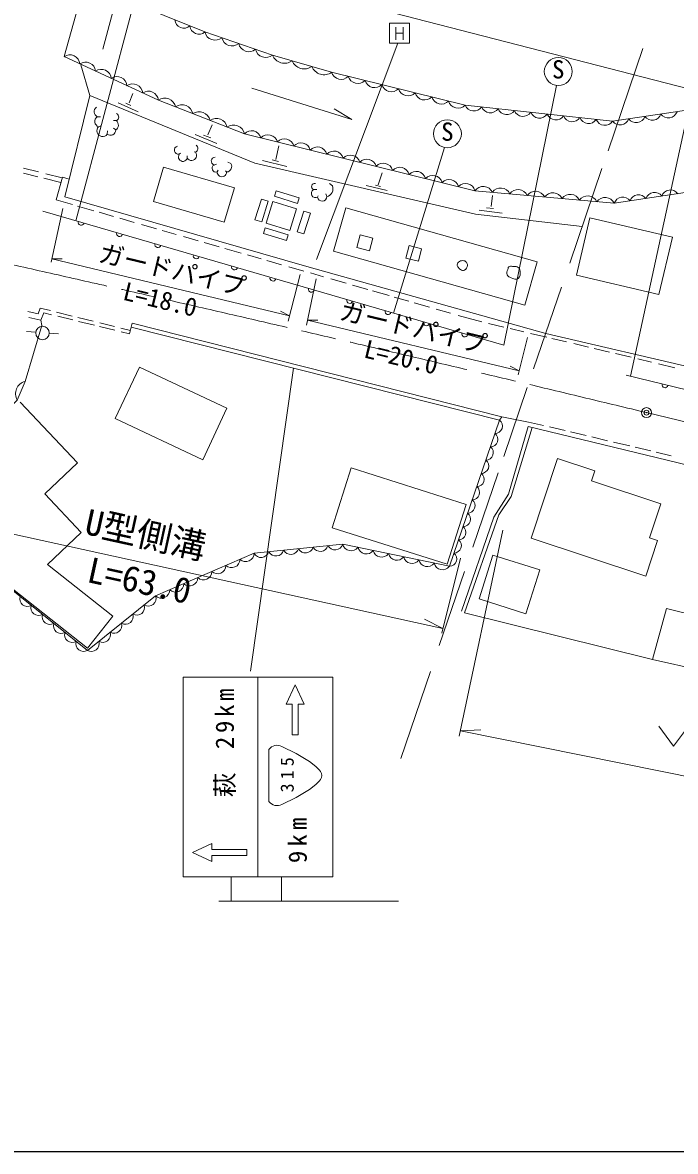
# Model space of a CAD drawing. Units: millimetres, scale not verified. Extents: x 40000 to 680000, y 20000 to 380000.
# Drawn here: x 396752 to 462133, y 205000 to 318077 of the extents above; entities that cross this region are included whole.
import ezdxf
from ezdxf.enums import TextEntityAlignment as Align

# ---------------------------------------------------------------- set-up
doc = ezdxf.new("R2010")
doc.units = ezdxf.units.MM
doc.header["$LTSCALE"] = 1000
doc.header["$PDMODE"] = 32
doc.header["$PDSIZE"] = 500
doc.linetypes.add('CHAIN', pattern=[18.5, 12, -1.5, 3.5, -1.5])
for name, color, linetype, lineweight in [('M-BGD', 7, 'Continuous', 13), ('M-BMK', 2, 'CHAIN', 13), ('M-BMK-SRVR', 3, 'Continuous', 13), ('M-STR-HTXT', 7, 'Continuous', 13), ('M-STR-STRC', 7, 'Continuous', 13), ('M-TTL-BAND', 7, 'Continuous', 25)]:
    doc.layers.add(name, color=color, linetype=linetype, lineweight=lineweight)
doc.styles.add('ＭＳ ゴシック', font='')
doc.styles.get('ＭＳ ゴシック').set_extended_font_data('MS Gothic')

msp = doc.modelspace()

# ---------------------------------------------------------------- linework, layer by layer
at = {"layer": 'M-BGD'}
for p, q in [((400914, 314663), (402970, 322024)), ((408435, 322093), (402095, 298222)), ((435497, 318022), (433497, 318022)), ((433497, 318022), (433497, 316022)), ((435497, 316022), (435497, 318022)), ((434126, 316335), (434126, 317610)), ((434126, 317022), (434869, 317022)), ((434869, 317618), (434869, 316339)), ((426185, 294328), (434323, 316022)), ((433497, 316022), (435497, 316022)), ((458879, 315480), (455382, 305227)), ((403474, 310775), (402594, 313855)), ((457638, 282644), (464386, 313673)), ((407412, 310024), (407807, 310979)), ((419727, 311522), (429728, 308367)), ((450234, 311789), (444961, 285750)), ((400991, 300607), (403474, 310775)), ((403474, 310775), (420003, 303998)), ((406339, 310038), (408340, 309151)), ((407087, 310003), (407592, 309775)), ((429728, 308367), (427971, 309446)), ((404236, 308640), (404540, 308633)), ((404367, 307650), (404617, 307740)), ((406147, 308259), (405849, 308280)), ((415309, 306845), (415725, 307832)), ((405226, 306889), (405261, 307249)), ((406085, 307318), (405842, 307498)), ((414022, 306866), (416223, 305962)), ((414884, 306814), (415611, 306533)), ((422106, 304367), (422416, 305718)), ((439018, 305568), (433893, 288970)), ((412445, 304882), (412554, 305008)), ((413245, 304508), (413246, 304722)), ((414055, 305080), (413920, 305119)), ((420795, 304261), (423232, 303661)), ((421732, 304321), (422378, 304168)), ((396834, 303480), (398350, 303112)), ((409850, 300154), (410859, 303604)), ((410859, 303604), (417963, 301527)), ((415923, 303810), (416187, 303907)), ((416228, 303117), (416339, 303277)), ((417190, 303111), (417080, 303228)), ((417613, 303962), (417294, 304080)), ((420003, 303998), (442125, 298880)), ((454776, 303451), (451547, 293979)), ((396837, 302991), (398272, 302641)), ((398886, 302491), (400595, 302074)), ((399068, 302937), (400723, 302535)), ((400107, 300315), (400742, 302603)), ((400742, 302603), (401429, 302400)), ((427798, 301730), (427484, 301961)), ((432357, 301829), (432750, 303020)), ((416954, 298077), (417963, 301527)), ((422160, 301239), (421983, 300672)), ((422160, 301239), (424465, 300521)), ((425872, 301341), (426215, 301365)), ((427213, 300642), (427133, 300913)), ((431162, 301759), (433249, 301240)), ((432080, 301779), (432602, 301645)), ((400107, 300315), (401743, 299845)), ((425212, 293632), (400991, 300607)), ((402267, 299694), (403884, 299230)), ((409850, 300154), (416954, 298077)), ((420674, 300392), (420028, 298316)), ((420674, 300392), (421344, 300183)), ((421344, 300183), (420697, 298107)), ((421819, 300145), (421146, 297983)), ((421819, 300145), (424185, 299409)), ((421983, 300672), (424289, 299954)), ((424465, 300521), (424289, 299954)), ((426299, 300584), (426339, 300733)), ((443687, 299661), (443822, 300741)), ((398784, 299186), (444961, 285750)), ((404416, 299076), (405869, 298659)), ((424185, 299409), (423512, 297246)), ((424905, 299185), (424259, 297109)), ((424905, 299185), (425575, 298976)), ((425575, 298976), (424929, 296900)), ((427905, 295195), (429129, 299525)), ((429129, 299525), (448281, 294107)), ((442125, 298880), (452794, 297637)), ((442472, 299277), (444798, 298986)), ((443199, 299526), (443926, 299453)), ((452222, 292790), (453571, 298531)), ((453571, 298531), (461836, 296588)), ((406488, 298481), (407942, 298063)), ((408649, 297860), (410152, 297428)), ((420028, 298316), (420697, 298107)), ((421045, 297524), (420868, 296958)), ((421045, 297524), (423350, 296807)), ((421146, 297983), (423512, 297246)), ((410730, 297262), (412131, 296859)), ((412853, 296652), (414333, 296226)), ((420868, 296958), (423174, 296240)), ((423350, 296807), (423174, 296240)), ((424259, 297109), (424929, 296900)), ((430237, 295547), (430566, 296802)), ((430566, 296802), (431815, 296475)), ((431815, 296475), (431486, 295219)), ((460487, 290846), (461836, 296588)), ((414924, 296057), (416436, 295622)), ((417015, 295455), (418653, 294985)), ((427905, 295195), (447056, 289778)), ((431486, 295219), (430237, 295547)), ((435139, 294492), (435468, 295748)), ((435468, 295748), (436717, 295420)), ((436717, 295420), (436388, 294165)), ((419265, 294809), (420660, 294408)), ((421207, 294251), (422690, 293825)), ((436388, 294165), (435139, 294492)), ((447056, 289778), (448281, 294107)), ((423401, 293620), (424925, 293182)), ((449143, 286932), (425212, 293632)), ((425583, 292993), (426885, 292619)), ((427638, 292402), (429164, 291964)), ((429777, 291788), (431321, 291344)), ((452222, 292790), (460487, 290846)), ((431792, 291208), (433462, 290728)), ((450729, 291581), (447934, 283385)), ((398499, 289480), (398302, 288909)), ((398499, 289480), (399544, 289220)), ((433966, 290584), (435437, 290161)), ((435953, 290013), (437520, 289562)), ((397282, 289133), (398302, 288909)), ((397383, 288520), (398567, 288251)), ((398869, 288999), (398567, 288251)), ((398869, 288999), (399663, 288806)), ((400138, 289072), (401707, 288681)), ((400290, 288653), (401788, 288289)), ((402294, 288536), (403823, 288155)), ((438176, 289374), (439614, 288961)), ((440371, 288743), (442735, 288107)), ((396996, 282127), (398677, 287747)), ((398677, 287747), (398567, 288251)), ((402361, 288150), (403969, 287759)), ((404450, 287642), (405989, 287268)), ((404479, 287992), (405950, 287626)), ((406577, 287470), (407544, 287229)), ((407634, 287556), (407456, 286911)), ((407634, 287556), (407740, 287959)), ((444524, 278242), (407634, 287556)), ((407740, 287959), (444739, 278591)), ((443411, 287946), (444963, 287577)), ((445599, 287426), (446939, 287107)), ((397158, 287119), (398070, 287062)), ((399431, 286974), (400358, 286915)), ((406620, 287114), (407456, 286911)), ((447631, 286942), (449246, 286558)), ((480558, 279619), (449143, 286932)), ((449743, 286440), (451219, 286089)), ((451954, 285914), (453414, 285567)), ((453981, 285432), (455518, 285067)), ((456132, 284921), (457697, 284549)), ((458374, 284388), (459733, 284065)), ((460429, 283899), (462090, 283504)), ((406037, 278403), (408458, 283554)), ((408458, 283554), (417211, 279440)), ((457204, 282750), (472214, 279082)), ((447299, 281522), (444947, 274627)), ((396521, 280058), (402264, 273982)), ((414790, 274289), (417211, 279440)), ((406037, 278403), (414790, 274289)), ((444524, 278242), (444739, 278591)), ((444739, 278591), (447422, 278066)), ((447382, 277624), (445413, 270829)), ((445700, 270611), (447785, 277526)), ((479277, 269857), (447382, 277624)), ((447422, 278066), (448921, 277711)), ((449509, 277572), (451081, 277200)), ((451615, 277073), (453201, 276698)), ((453747, 276569), (455336, 276193)), ((455922, 276054), (457555, 275668)), ((458092, 275541), (459663, 275169)), ((460193, 275044), (461700, 274687)), ((402264, 273982), (398970, 270868)), ((447691, 266432), (450340, 274419)), ((450340, 274419), (454050, 273189)), ((429669, 273461), (427768, 267479)), ((429669, 273461), (441191, 269799)), ((444389, 272990), (441842, 265520)), ((454050, 273189), (453717, 272186)), ((453717, 272186), (460683, 269876)), ((398970, 270868), (402633, 266994)), ((445413, 270829), (443958, 268548)), ((444450, 268756), (445700, 270611)), ((439290, 263818), (441191, 269799)), ((459550, 266461), (460683, 269876)), ((443958, 268548), (440724, 259129)), ((441008, 258950), (444450, 268756)), ((402633, 266994), (399244, 263790)), ((427768, 267479), (439290, 263818)), ((447691, 266432), (459160, 262629)), ((459160, 262629), (460343, 266198)), ((460343, 266198), (459550, 266461)), ((391474, 264695), (403268, 255398)), ((442463, 260337), (443848, 264727)), ((443848, 264727), (448543, 263245)), ((405806, 258618), (399244, 263790)), ((441016, 263100), (438488, 255685)), ((447157, 258855), (448543, 263245)), ((442463, 260337), (447157, 258855)), ((459849, 254286), (441008, 258950)), ((459849, 254286), (461251, 259382)), ((461251, 259382), (472644, 256565)), ((403268, 255398), (405806, 258618)), ((471305, 251644), (459849, 254286)), ((437602, 253089), (434630, 244373)), ((460456, 247604), (461956, 245604)), ((461956, 245604), (463456, 247604))]:
    msp.add_line(p, q, dxfattribs=at)
for points in [[(402970, 322024), (415012, 317134), (421777, 314821), (427701, 313103), (441091, 309809), (455848, 308196), (507409, 315838)], [(508420, 307858), (456008, 299976), (442057, 301238), (418970, 306936), (410355, 310301), (400914, 314663)], [(396996, 282127), (396217, 280268), (385259, 269603), (403251, 255190), (410078, 260642), (419940, 264919), (428819, 265830), (439496, 263610), (444524, 278242)]]:
    msp.add_lwpolyline(points, dxfattribs=at)
for centre, radius in [((450398, 313177), 1398), ((439298, 306937), 1398), ((398748, 286982), 683)]:
    msp.add_circle(centre, radius, dxfattribs=at)
for centre, radius, start, end in [((412908, 318431), 910, 184.67595, 311.13034), ((414414, 317820), 910, 184.67595, 311.13034), ((416035, 317364), 1049, 192.66961, 309.5722), ((417727, 316786), 1049, 192.66961, 309.5722), ((419418, 316208), 1049, 192.66961, 309.5722), ((401491, 313844), 1001, 5.23597, 125.1658), ((421109, 315629), 1049, 192.66961, 309.5722), ((422989, 315310), 1307, 201.95421, 305.70773), ((403064, 313117), 1001, 5.23597, 125.1658), ((404638, 312390), 1001, 5.23597, 125.1658), ((424964, 314737), 1307, 201.95421, 305.70773), ((426938, 314164), 1307, 201.95421, 305.70773), ((406211, 311663), 1001, 5.23597, 125.1658), ((428656, 313376), 993, 195.93435, 316.41705), ((430329, 312964), 993, 195.93435, 316.41705), ((432003, 312552), 993, 195.93435, 316.41705), ((407785, 310936), 1001, 5.23597, 125.1658), ((409358, 310209), 1001, 5.23597, 125.1658), ((433677, 312140), 993, 195.93435, 316.41705), ((435350, 311729), 993, 195.93435, 316.41705), ((437024, 311317), 993, 195.93435, 316.41705), ((410996, 309400), 1105, 11.87245, 125.45664), ((412719, 308727), 1105, 11.87245, 125.45664), ((438698, 310905), 993, 195.93435, 316.41705), ((440372, 310493), 993, 195.93435, 316.41705), ((404468, 309143), 553, 123.80118, 245.24835), ((405988, 308616), 390, 294.05013, 61.41396), ((414442, 308054), 1105, 11.87245, 125.45664), ((441957, 310147), 930, 201.30935, 326.21943), ((443597, 309967), 930, 201.30935, 326.21943), ((445237, 309788), 930, 201.30935, 326.21943), ((446876, 309609), 930, 201.30935, 326.21943), ((448516, 309430), 930, 201.30935, 326.21943), ((450156, 309251), 930, 201.30935, 326.21943), ((451795, 309072), 930, 201.30935, 326.21943), ((459815, 309202), 913, 215.337, 341.52258), ((461427, 309441), 913, 215.337, 341.52258), ((404521, 308174), 546, 121.44449, 253.6923), ((404767, 307236), 576, 134.01829, 322.82945), ((405740, 307814), 604, 304.82912, 47.59865), ((416165, 307381), 1105, 11.87245, 125.45664), ((417888, 306708), 1105, 11.87245, 125.45664), ((453435, 308893), 930, 201.30935, 326.21943), ((455075, 308713), 930, 201.30935, 326.21943), ((456593, 308724), 913, 215.337, 341.52258), ((458204, 308963), 913, 215.337, 341.52258), ((405550, 307315), 535, 232.77543, 0.35467), ((419681, 306275), 971, 15.16399, 137.10946), ((421331, 305868), 971, 15.16399, 137.10946), ((412372, 305296), 420, 104.31507, 279.97349), ((413894, 305458), 411, 293.06092, 55.35349), ((422980, 305461), 971, 15.16399, 137.10946), ((424629, 305054), 971, 15.16399, 137.10946), ((426278, 304647), 971, 15.16399, 137.10946), ((412810, 304621), 449, 144.41392, 345.47085), ((413672, 304762), 497, 210.69029, 39.6872), ((416056, 304197), 409, 93.02492, 251.1336), ((427927, 304240), 971, 15.16399, 137.10946), ((429576, 303833), 971, 15.16399, 137.10946), ((431225, 303426), 971, 15.16399, 137.10946), ((416111, 303479), 380, 119.57898, 287.92001), ((416709, 303114), 481, 179.55223, 359.62338), ((417133, 303669), 562, 275.84426, 31.3989), ((432874, 303019), 971, 15.16399, 137.10946), ((434523, 302612), 971, 15.16399, 137.10946), ((436173, 302205), 971, 15.16399, 137.10946), ((426029, 301636), 335, 82.70606, 241.94733), ((437822, 301798), 971, 15.16399, 137.10946), ((439471, 301391), 971, 15.16399, 137.10946), ((441120, 300984), 971, 15.16399, 137.10946), ((426105, 300973), 435, 122.43677, 296.49966), ((426998, 301459), 844, 284.75857, 18.72695), ((442883, 300645), 1016, 25.36857, 144.29449), ((444627, 300487), 1016, 25.36857, 144.29449), ((446370, 300329), 1016, 25.36857, 144.29449), ((448114, 300171), 1016, 25.36857, 144.29449), ((449858, 300014), 1016, 25.36857, 144.29449), ((451602, 299856), 1016, 25.36857, 144.29449), ((458449, 299944), 895, 34.73747, 162.36674), ((460037, 300182), 895, 34.73747, 162.36674), ((461626, 300421), 895, 34.73747, 162.36674), ((426754, 300651), 460, 188.4492, 358.87159), ((453346, 299698), 1016, 25.36857, 144.29449), ((455090, 299540), 1016, 25.36857, 144.29449), ((456861, 299705), 895, 34.73747, 162.36674), ((402625, 298068), 300, 163.77645, 343.77645), ((406466, 296951), 300, 163.77645, 343.77645), ((410306, 295833), 300, 163.77645, 343.77645), ((414147, 294716), 300, 163.77645, 343.77645), ((417988, 293598), 300, 163.77645, 343.77645), ((421829, 292481), 300, 163.77645, 343.77645), ((425669, 291363), 300, 163.77645, 343.77645), ((429510, 290245), 300, 163.77645, 343.77645), ((433351, 289128), 300, 163.77645, 343.77645), ((437191, 288010), 300, 163.77645, 343.77645), ((441032, 286893), 300, 163.77645, 343.77645), ((397313, 280902), 1266, 104.49264, 210.04054), ((461090, 281800), 300, 166.26723, 346.26723), ((444064, 277657), 745, 270.21321, 51.85876), ((443607, 276327), 745, 270.21321, 51.85876), ((443150, 274996), 745, 270.21321, 51.85876), ((442693, 273666), 745, 270.21321, 51.85876), ((442236, 272336), 745, 270.21321, 51.85876), ((441779, 271006), 745, 270.21321, 51.85876), ((441322, 269676), 745, 270.21321, 51.85876), ((440865, 268345), 745, 270.21321, 51.85876), ((440407, 267015), 745, 270.21321, 51.85876), ((428049, 266056), 803, 208.04506, 343.67462), ((429655, 266021), 857, 192.86007, 323.64787), ((439950, 265685), 745, 270.21321, 51.85876), ((419100, 264925), 839, 227.29555, 359.59231), ((420649, 265296), 803, 208.04506, 343.67462), ((422129, 265448), 803, 208.04506, 343.67462), ((423609, 265600), 803, 208.04506, 343.67462), ((425089, 265752), 803, 208.04506, 343.67462), ((426569, 265904), 803, 208.04506, 343.67462), ((431180, 265704), 857, 192.86007, 323.64787), ((432705, 265386), 857, 192.86007, 323.64787), ((434230, 265069), 857, 192.86007, 323.64787), ((439493, 264355), 745, 270.21321, 51.85876), ((416283, 263703), 839, 227.29555, 359.59231), ((417691, 264314), 839, 227.29555, 359.59231), ((435756, 264752), 857, 192.86007, 323.64787), ((437281, 264435), 857, 192.86007, 323.64787), ((438806, 264118), 857, 192.86007, 323.64787), ((413465, 262481), 839, 227.29555, 359.59231), ((414874, 263092), 839, 227.29555, 359.59231), ((410648, 261259), 839, 227.29555, 359.59231), ((412056, 261870), 839, 227.29555, 359.59231), ((397235, 260354), 769, 161.77755, 300.82825), ((409335, 260407), 780, 239.65699, 17.5669), ((398359, 259453), 769, 161.77755, 300.82825), ((408197, 259498), 780, 239.65699, 17.5669), ((399484, 258553), 769, 161.77755, 300.82825), ((400608, 257652), 769, 161.77755, 300.82825), ((405921, 257681), 780, 239.65699, 17.5669), ((407059, 258589), 780, 239.65699, 17.5669), ((401733, 256751), 769, 161.77755, 300.82825), ((404783, 256772), 780, 239.65699, 17.5669), ((402857, 255850), 769, 161.77755, 300.82825), ((403645, 255863), 780, 239.65699, 17.5669)]:
    msp.add_arc(centre, radius, start, end, dxfattribs=at)
for points, knots in [([(441309, 293746), (441267, 293536), (441207, 293377), (441014, 293284), (440872, 293216), (440755, 293258), (440612, 293326), (440511, 293374), (440472, 293436), (440409, 293529), (440339, 293633), (440271, 293700), (440285, 293824), (440301, 293973), (440380, 294057), (440506, 294138), (440654, 294233), (440776, 294252), (440949, 294221), (441065, 294201), (441129, 294156), (441208, 294069), (441254, 294017), (441261, 293974), (441282, 293907), (441301, 293846), (441322, 293809), (441309, 293746)], [0, 0, 0, 0, 1, 1, 1, 2, 2, 2, 3, 3, 3, 4, 4, 4, 5, 5, 5, 6, 6, 6, 7, 7, 7, 8, 8, 8, 9, 9, 9, 9]), ([(446393, 293553), (446520, 293457), (446558, 293345), (446573, 293186), (446601, 292890), (446615, 292623), (446372, 292452), (446148, 292295), (445928, 292408), (445673, 292508), (445497, 292576), (445367, 292632), (445292, 292805), (445205, 293004), (445273, 293153), (445340, 293359), (445381, 293485), (445397, 293587), (445513, 293650), (445656, 293728), (445767, 293653), (445929, 293636), (446112, 293617), (446246, 293664), (446393, 293553)], [0, 0, 0, 0, 1, 1, 1, 2, 2, 2, 3, 3, 3, 4, 4, 4, 5, 5, 5, 6, 6, 6, 7, 7, 7, 8, 8, 8, 8])]:
    msp.add_open_spline(points, degree=3, knots=knots, dxfattribs=at)
at = {"layer": 'M-BMK'}
msp.add_line((459237, 279003), (557222, 255759), dxfattribs=at)
msp.add_arc((-472072, -3568080), 3958205, 76.39154, 77.83838, dxfattribs=at)
at = {"layer": 'M-BMK-SRVR'}
msp.add_circle((459237, 279003), 500, dxfattribs=at)
msp.add_point((459237, 279003), dxfattribs=at)
at = {"layer": 'M-STR-HTXT'}
for p, q in [((404776, 315400), (407779, 326604)), ((407577, 325850), (544060, 290627)), ((400781, 299469), (399613, 294071)), ((399683, 294395), (400714, 294406)), ((399683, 294395), (423488, 288694)), ((424550, 292848), (423351, 288159)), ((426171, 292396), (425174, 287754)), ((423488, 288694), (422574, 289170)), ((425283, 288264), (426314, 288274)), ((425283, 288264), (446482, 283187)), ((447303, 286525), (446384, 282786)), ((446482, 283187), (445568, 283663)), ((380919, 270105), (438847, 257396)), ((444863, 267220), (440482, 246582)), ((440620, 264411), (438728, 256925)), ((438847, 257396), (437000, 258313)), ((440599, 247130), (442658, 247225)), ((440599, 247130), (530638, 229014))]:
    msp.add_line(p, q, dxfattribs=at)
at = {"layer": 'M-STR-STRC'}
for p, q in [((419578, 253112), (423870, 283457)), ((412820, 252498), (427820, 252498)), ((412820, 232498), (412820, 252498)), ((420320, 232498), (420320, 252498)), ((427820, 252498), (427820, 232498)), ((424047, 251740), (423147, 249818)), ((424047, 251740), (424947, 249818)), ((423747, 249818), (423147, 249818)), ((423747, 249818), (423747, 246737)), ((424347, 246737), (424347, 249818)), ((424347, 249818), (424947, 249818)), ((424347, 246737), (423747, 246737)), ((422722, 245559), (424155, 244859)), ((421414, 245259), (421414, 242659)), ((424155, 244859), (425480, 244059)), ((425480, 244059), (426118, 243559)), ((421414, 242659), (421414, 240059)), ((424155, 240459), (425480, 241259)), ((425480, 241259), (426118, 241759)), ((422722, 239759), (424155, 240459)), ((413774, 234945), (415696, 235845)), ((415696, 235245), (415696, 235845)), ((419212, 235245), (415696, 235245)), ((419212, 235245), (419212, 234645)), ((413774, 234945), (415696, 234045)), ((415696, 234645), (419212, 234645)), ((415696, 234645), (415696, 234045)), ((420320, 232498), (412820, 232498)), ((417639, 232498), (417639, 230065)), ((427820, 232498), (420320, 232498)), ((422686, 232498), (422686, 230065)), ((434392, 230065), (416392, 230065))]:
    msp.add_line(p, q, dxfattribs=at)
for centre, radius, start, end in [((422238, 244669), 1014, 61.43433, 144.38977), ((423074, 240137), 4580, 39.63939, 48.34119), ((423074, 245181), 4580, 311.65881, 320.36061), ((426061, 242659), 672, 323.47541, 36.52459), ((422238, 240649), 1014, 215.61023, 298.56567)]:
    msp.add_arc(centre, radius, start, end, dxfattribs=at)
at = {"layer": 'M-TTL-BAND'}
msp.add_line((40000, 205000), (579000, 205000), dxfattribs=at)

# ---------------------------------------------------------------- texts
at = {"layer": 'M-BGD', "style": 'ＭＳ ゴシック'}
for p in [(449773, 311927), (438673, 305687)]:
    msp.add_text('S', height=1833, dxfattribs=at).set_placement(p, align=Align.BOTTOM_LEFT)
at = {"layer": 'M-STR-HTXT', "style": 'ＭＳ ゴシック'}
for s, height, rotation, p in [('ガードパイプ', 1833, 346.531, (404120, 293634)), ('L=18.0', 1833, 346.531, (406561, 289800)), ('ガードパイプ', 1833, 346.531, (428251, 287854)), ('L=20.0', 1833, 346.531, (430692, 284021)), ('U型側溝', 2566, 347.626, (402679, 266126)), ('L=63.0', 2566, 347.626, (402912, 261310))]:
    msp.add_text(s, height=height, rotation=rotation, dxfattribs=at).set_placement(p, align=Align.BOTTOM_LEFT)
at = {"layer": 'M-STR-STRC', "attachment_point": 7, "rotation": 90, "style": 'ＭＳ ゴシック'}
for s, insert, char_height in [('\\T1.29;萩\\~29km', (418112, 240464), 1833), ('\\T1.46;315', (423928, 240967), 1320), ('\\T1.33;9km', (425244, 233877), 1833)]:
    msp.add_mtext(s, dxfattribs=dict(at, insert=insert, char_height=char_height))

doc.saveas('drawing.dxf')
